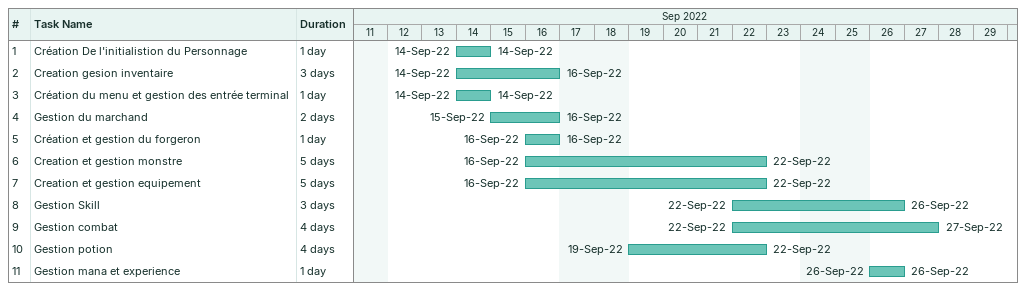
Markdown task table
| ID | Task | Duration | Start | Finish |
|---|---|---|---|---|
| 1 | Création De l'initialistion du Personnage | 1d | 2022-09-14 | 2022-09-14 |
| 2 | Creation gesion inventaire | 3d | 2022-09-14 | 2022-09-16 |
| 3 | Création du menu et gestion des entrée terminal | 1d | 2022-09-14 | 2022-09-14 |
| 4 | Gestion du marchand | 2d | 2022-09-15 | 2022-09-16 |
| 5 | Création et gestion du forgeron | 1d | 2022-09-16 | 2022-09-16 |
| 6 | Creation et gestion monstre | 5d | 2022-09-16 | 2022-09-22 |
| 7 | Creation et gestion equipement | 5d | 2022-09-16 | 2022-09-22 |
| 8 | Gestion Skill | 3d | 2022-09-22 | 2022-09-26 |
| 9 | Gestion combat | 4d | 2022-09-22 | 2022-09-27 |
| 10 | Gestion potion | 4d | 2022-09-19 | 2022-09-22 |
| 11 | Gestion mana et experience | 1d | 2022-09-26 | 2022-09-26 |
